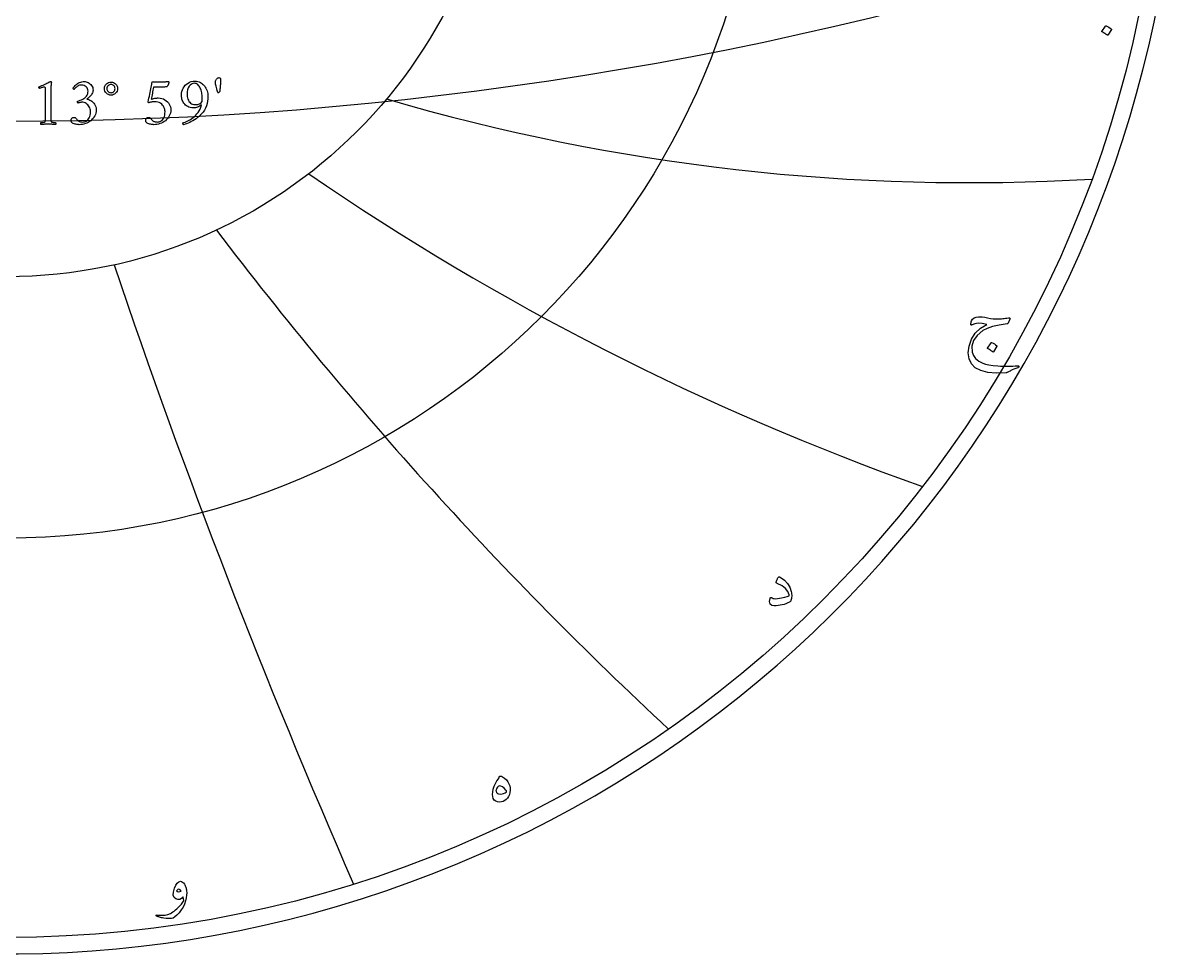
# Model space of a CAD drawing. Header units: millimetres. Extents: x -62 to 62, y -62 to 63.
# Drawn here: x 0.9 to 61.6, y -61.6 to -12.7 of the extents above; entities that cross this region are included whole.
import ezdxf

# ---------------------------------------------------------------- set-up
doc = ezdxf.new("R2010")
doc.units = ezdxf.units.MM
for name, color, linetype in [('CUT_OUTER', 1, 'Continuous'), ('ENGRAVE', 7, 'Continuous'), ('ENGRAVE_FINE', 8, 'Continuous'), ('TEXT', 5, 'Continuous')]:
    doc.layers.add(name, color=color, linetype=linetype)

msp = doc.modelspace()

# ---------------------------------------------------------------- linework, layer by layer
at = {"layer": 'CUT_OUTER'}
msp.add_arc((-0.0002, -0.0002), 61.6124, 137.460696, 87.802279, dxfattribs=at)
at = {"layer": 'ENGRAVE'}
for radius in [60.75, 39.7663, 26.0306]:
    msp.add_circle((0, 0), radius, dxfattribs=at)
for centre, radius, start, end in [((50.5875, 87.6201), 108.7094, 253.644691, 273.404193), ((95.1818, 95.1818), 140.3585, 235.597546, 250.417172), ((174.5893, 100.7992), 205.483, 217.250611, 227.130362), ((389.0963, 104.258), 404.7802, 198.683691, 203.623566)]:
    msp.add_arc(centre, radius, start, end, dxfattribs=at)
at = {"layer": 'ENGRAVE_FINE'}
msp.add_arc((0, 174.5958), 192.4536, 251.77375, 288.22625, dxfattribs=at)
at = {"layer": 'TEXT'}
for points in [[(57.757, -12.8613), (57.7617, -12.8565), (57.7684, -12.8536), (57.7771, -12.8527), (57.7876, -12.8536), (57.8621, -12.8838), (57.9323, -12.9207), (57.9981, -12.9643), (58.0597, -13.0146), (58.0657, -13.0222), (58.0683, -13.0299), (58.0676, -13.0376), (58.0635, -13.0452), (57.8834, -13.3365), (57.8767, -13.3434), (57.8681, -13.3451), (57.8575, -13.3415), (57.8451, -13.3326), (57.8343, -13.325), (57.8173, -13.3135), (57.7941, -13.2982), (57.7646, -13.279), (57.7284, -13.256), (57.6851, -13.2292), (57.6346, -13.1985), (57.5768, -13.164), (57.5692, -13.1583), (57.5653, -13.1525), (57.5653, -13.1468), (57.5692, -13.141)], [(2.0515, -17.619), (2.0515, -16.1999), (2.0504, -16.1651), (2.0474, -16.1361), (2.0424, -16.113), (2.0353, -16.0957), (2.0257, -16.0831), (2.0133, -16.0742), (1.9979, -16.0688), (1.9796, -16.067), (1.9571, -16.0687), (1.9293, -16.0737), (1.8961, -16.0821), (1.8574, -16.0939), (1.8186, -16.1068), (1.7847, -16.1186), (1.7557, -16.1293), (1.7317, -16.1388), (1.7176, -16.1256), (1.7075, -16.111), (1.7014, -16.095), (1.6994, -16.0778), (1.6994, -16.0775), (1.6994, -16.0769), (1.6994, -16.0757), (1.6994, -16.0742), (1.6998, -16.0677), (1.7012, -16.0625), (1.7034, -16.0587), (1.7066, -16.0562), (1.7781, -16.0238), (1.8489, -15.9911), (1.9191, -15.9582), (1.9886, -15.9251), (2.0548, -15.8933), (2.1152, -15.8644), (2.1698, -15.8385), (2.2185, -15.8155), (2.2588, -15.7966), (2.2881, -15.7832), (2.3064, -15.7751), (2.3137, -15.7724), (2.3209, -15.7724), (2.3292, -15.7737), (2.3362, -15.7778), (2.3418, -15.7845), (2.3461, -15.7939), (2.3494, -15.8043), (2.3523, -15.8137), (2.3548, -15.8222), (2.3568, -15.8299), (2.3559, -15.8354), (2.3532, -15.8519), (2.3488, -15.8794), (2.3425, -15.9179), (2.3362, -15.9665), (2.3317, -16.0243), (2.329, -16.0913), (2.3281, -16.1676), (2.3281, -17.619), (2.3282, -17.6579), (2.3285, -17.6954), (2.3291, -17.7315), (2.3299, -17.7663), (2.3316, -17.7989), (2.3348, -17.8283), (2.3397, -17.8546), (2.3461, -17.8777), (2.3521, -17.8865), (2.3631, -17.8948), (2.3791, -17.9026), (2.4, -17.9101), (2.4236, -17.9167), (2.448, -17.9222), (2.473, -17.9266), (2.4988, -17.9298), (2.5229, -17.9322), (2.5432, -17.9339), (2.5597, -17.9349), (2.5724, -17.9352), (2.5772, -17.9437), (2.5809, -17.955), (2.5835, -17.9689), (2.585, -17.9855), (2.5849, -18.0021), (2.5827, -18.016), (2.5786, -18.0273), (2.5724, -18.0358), (2.5196, -18.0323), (2.4691, -18.0291), (2.4208, -18.026), (2.3748, -18.0232), (2.329, -18.0209), (2.2814, -18.0192), (2.232, -18.0182), (2.1808, -18.0178), (2.1316, -18.0182), (2.0847, -18.0192), (2.04, -18.0209), (1.9976, -18.0232), (1.9547, -18.026), (1.9086, -18.0291), (1.8595, -18.0323), (1.8071, -18.0358), (1.801, -18.0273), (1.7968, -18.016), (1.7947, -18.0021), (1.7946, -17.9855), (1.796, -17.9689), (1.7986, -17.955), (1.8023, -17.9437), (1.8071, -17.9352), (1.8198, -17.9349), (1.8363, -17.9339), (1.8567, -17.9322), (1.8808, -17.9298), (1.9065, -17.9266), (1.9315, -17.9222), (1.9559, -17.9167), (1.9796, -17.9101), (2.0003, -17.9026), (2.0155, -17.8948), (2.0254, -17.8865), (2.0299, -17.8777), (2.0364, -17.8546), (2.0416, -17.8283), (2.0454, -17.7989), (2.0479, -17.7663), (2.0494, -17.7315), (2.0506, -17.6954), (2.0512, -17.6579), (2.0515, -17.619)], [(4.0849, -15.7724), (4.131, -15.7756), (4.1793, -15.7854), (4.2298, -15.8017), (4.2825, -15.8245), (4.3345, -15.8535), (4.3827, -15.8887), (4.427, -15.9299), (4.4676, -15.9772), (4.5014, -16.0302), (4.5255, -16.0885), (4.54, -16.1523), (4.5448, -16.2215), (4.5413, -16.276), (4.5309, -16.3283), (4.5135, -16.3784), (4.4891, -16.4263), (4.4599, -16.4714), (4.4281, -16.5134), (4.3935, -16.5522), (4.3562, -16.5879), (4.3186, -16.6203), (4.283, -16.649), (4.2494, -16.6742), (4.2179, -16.6957), (4.2691, -16.7063), (4.3221, -16.7236), (4.3769, -16.7476), (4.4334, -16.7783), (4.4888, -16.8157), (4.5399, -16.8596), (4.5867, -16.91), (4.6292, -16.967), (4.6646, -17.0304), (4.6899, -17.1003), (4.705, -17.1768), (4.7101, -17.2598), (4.7053, -17.3475), (4.6908, -17.4309), (4.6666, -17.51), (4.6328, -17.5849), (4.5911, -17.655), (4.543, -17.7196), (4.4887, -17.7789), (4.4281, -17.8328), (4.3624, -17.881), (4.2929, -17.9231), (4.2196, -17.9591), (4.1424, -17.9891), (4.0629, -18.0127), (3.9826, -18.0295), (3.9013, -18.0396), (3.8191, -18.043), (3.7828, -18.0418), (3.7423, -18.038), (3.6975, -18.0319), (3.6484, -18.0232), (3.5985, -18.0119), (3.551, -17.9976), (3.506, -17.9804), (3.4634, -17.9604), (3.4553, -17.9532), (3.4454, -17.9424), (3.4338, -17.928), (3.4203, -17.9101), (3.4077, -17.8901), (3.3987, -17.8696), (3.3933, -17.8488), (3.3915, -17.8274), (3.3944, -17.7915), (3.4028, -17.7592), (3.4168, -17.7304), (3.4365, -17.7053), (3.4597, -17.6848), (3.4845, -17.6702), (3.5109, -17.6615), (3.5389, -17.6586), (3.5729, -17.662), (3.6031, -17.6725), (3.6295, -17.6899), (3.652, -17.7142), (3.6728, -17.7413), (3.6938, -17.7668), (3.715, -17.7907), (3.7365, -17.813), (3.7628, -17.8363), (3.7917, -17.8557), (3.823, -17.8713), (3.8568, -17.8831), (3.8917, -17.8918), (3.9264, -17.8979), (3.9609, -17.9016), (3.9951, -17.9029), (4.0419, -17.8996), (4.089, -17.8898), (4.1363, -17.8736), (4.1837, -17.8508), (4.2294, -17.8205), (4.2713, -17.7816), (4.3094, -17.7342), (4.3436, -17.6783), (4.3719, -17.6131), (4.3921, -17.5378), (4.4043, -17.4523), (4.4083, -17.3568), (4.4043, -17.287), (4.3921, -17.2216), (4.3719, -17.1604), (4.3436, -17.1035), (4.3089, -17.0515), (4.2695, -17.0051), (4.2254, -16.9644), (4.1766, -16.9292), (4.1246, -16.9009), (4.071, -16.8807), (4.0159, -16.8686), (3.9592, -16.8646), (3.9303, -16.8657), (3.9013, -16.8691), (3.872, -16.8747), (3.8424, -16.8825), (3.8145, -16.8908), (3.7899, -16.8978), (3.7687, -16.9034), (3.7508, -16.9077), (3.7414, -16.8926), (3.7347, -16.8762), (3.7306, -16.8585), (3.7293, -16.8394), (3.7297, -16.8277), (3.7311, -16.8179), (3.7333, -16.8098), (3.7365, -16.8035), (3.8056, -16.7853), (3.873, -16.7631), (3.9385, -16.7368), (4.0023, -16.7065), (4.0622, -16.6718), (4.1159, -16.6324), (4.1637, -16.5883), (4.2053, -16.5394), (4.2391, -16.4852), (4.2632, -16.4249), (4.2777, -16.3586), (4.2825, -16.2861), (4.2765, -16.219), (4.2583, -16.1577), (4.228, -16.1022), (4.1855, -16.0526), (4.1337, -16.0117), (4.0751, -15.9825), (4.0097, -15.965), (3.9376, -15.9592), (3.8838, -15.9625), (3.8335, -15.9722), (3.7868, -15.9885), (3.7436, -16.0113), (3.7045, -16.0376), (3.6695, -16.0643), (3.6389, -16.0915), (3.6125, -16.1191), (3.5902, -16.1443), (3.5716, -16.1644), (3.5569, -16.1794), (3.546, -16.1891), (3.5389, -16.1876), (3.5317, -16.1828), (3.5245, -16.175), (3.5173, -16.164), (3.511, -16.1514), (3.5065, -16.1388), (3.5038, -16.1263), (3.5029, -16.1137), (3.5318, -16.0727), (3.5644, -16.0324), (3.6009, -15.9928), (3.6412, -15.9538), (3.6851, -15.9168), (3.7324, -15.8828), (3.783, -15.8521), (3.837, -15.8245), (3.8943, -15.8017), (3.9547, -15.7854), (4.0183, -15.7756), (4.0849, -15.7724)], [(7.9723, -16.6382), (8.0726, -16.6441), (8.165, -16.6616), (8.2495, -16.6908), (8.3262, -16.7316), (8.3948, -16.7814), (8.4551, -16.8372), (8.5071, -16.899), (8.5507, -16.967), (8.5853, -17.0385), (8.61, -17.1111), (8.6248, -17.1849), (8.6298, -17.2598), (8.6249, -17.3475), (8.6105, -17.4309), (8.5863, -17.51), (8.5525, -17.5849), (8.5108, -17.655), (8.4627, -17.7196), (8.4084, -17.7789), (8.3477, -17.8328), (8.2821, -17.881), (8.2126, -17.9231), (8.1392, -17.9591), (8.0621, -17.9891), (7.9826, -18.0127), (7.9022, -18.0295), (7.821, -18.0396), (7.7388, -18.043), (7.7025, -18.0418), (7.662, -18.038), (7.6172, -18.0319), (7.5681, -18.0232), (7.5181, -18.0119), (7.4707, -17.9976), (7.4256, -17.9804), (7.3831, -17.9604), (7.375, -17.9532), (7.3651, -17.9424), (7.3534, -17.928), (7.34, -17.9101), (7.3274, -17.8901), (7.3184, -17.8696), (7.313, -17.8488), (7.3112, -17.8274), (7.314, -17.7915), (7.3225, -17.7592), (7.3365, -17.7304), (7.3561, -17.7053), (7.3794, -17.6848), (7.4042, -17.6702), (7.4306, -17.6615), (7.4585, -17.6586), (7.4926, -17.662), (7.5228, -17.6725), (7.5491, -17.6899), (7.5717, -17.7142), (7.5925, -17.7413), (7.6135, -17.7668), (7.6347, -17.7907), (7.6561, -17.813), (7.6825, -17.8363), (7.7114, -17.8557), (7.7427, -17.8713), (7.7765, -17.8831), (7.8114, -17.8918), (7.8461, -17.8979), (7.8806, -17.9016), (7.9148, -17.9029), (7.9616, -17.8996), (8.0087, -17.8898), (8.0559, -17.8736), (8.1034, -17.8508), (8.1491, -17.8205), (8.191, -17.7816), (8.2291, -17.7342), (8.2633, -17.6783), (8.2916, -17.6131), (8.3118, -17.5378), (8.3239, -17.4523), (8.328, -17.3568), (8.3245, -17.3005), (8.3141, -17.2432), (8.2967, -17.1847), (8.2723, -17.125), (8.2403, -17.0671), (8.2, -17.0137), (8.1514, -16.9647), (8.0944, -16.9203), (8.0282, -16.8833), (7.9516, -16.8569), (7.8647, -16.8411), (7.7675, -16.8358), (7.7363, -16.8368), (7.7001, -16.8399), (7.6591, -16.8449), (7.613, -16.852), (7.5679, -16.8604), (7.5295, -16.8695), (7.4978, -16.8793), (7.4729, -16.8897), (7.4676, -16.8887), (7.4626, -16.8857), (7.4577, -16.8806), (7.4531, -16.8735), (7.4492, -16.8654), (7.4464, -16.8569), (7.4447, -16.8483), (7.4442, -16.8394), (7.4639, -16.7406), (7.4837, -16.6418), (7.5034, -16.543), (7.5232, -16.4442), (7.5426, -16.3471), (7.5614, -16.2534), (7.5795, -16.163), (7.5969, -16.076), (7.6129, -15.9946), (7.6269, -15.921), (7.639, -15.8553), (7.6489, -15.7975), (8.1663, -15.7975), (8.2025, -15.7971), (8.2391, -15.7957), (8.2761, -15.7935), (8.3136, -15.7903), (8.3498, -15.7866), (8.3828, -15.7827), (8.4126, -15.7785), (8.4394, -15.7742), (8.4614, -15.7702), (8.4771, -15.7674), (8.4865, -15.7657), (8.4896, -15.7652), (8.4983, -15.7704), (8.5063, -15.7751), (8.5136, -15.7793), (8.5202, -15.7832), (8.5257, -15.7872), (8.5296, -15.7921), (8.532, -15.798), (8.5328, -15.8047), (8.532, -15.8122), (8.5296, -15.824), (8.5257, -15.8401), (8.5202, -15.8604), (8.5132, -15.8834), (8.5049, -15.9075), (8.4953, -15.9328), (8.4843, -15.9592), (8.472, -15.9852), (8.4587, -16.0095), (8.4442, -16.0319), (8.4286, -16.0526), (8.3908, -16.0562), (8.3495, -16.0598), (8.3046, -16.0634), (8.2561, -16.067), (8.2036, -16.0701), (8.1465, -16.0724), (8.085, -16.0737), (8.019, -16.0742), (7.7244, -16.0742), (7.7083, -16.1535), (7.6925, -16.2336), (7.6769, -16.3143), (7.6615, -16.3957), (7.6461, -16.4764), (7.6305, -16.5551), (7.6147, -16.6318), (7.5986, -16.7065), (7.6374, -16.6927), (7.6817, -16.68), (7.7317, -16.6684), (7.7873, -16.658), (7.8426, -16.6493), (7.8919, -16.6432), (7.9351, -16.6395), (7.9723, -16.6382)], [(9.2657, -17.946), (9.3233, -17.9262), (9.3847, -17.9029), (9.4499, -17.8759), (9.519, -17.8454), (9.59, -17.8104), (9.6613, -17.7699), (9.7329, -17.7241), (9.8046, -17.6729), (9.8748, -17.6156), (9.9416, -17.5512), (10.005, -17.4799), (10.0651, -17.4017), (10.1197, -17.3156), (10.167, -17.2207), (10.2069, -17.1171), (10.2393, -17.0047), (10.1927, -17.0403), (10.1428, -17.0716), (10.0894, -17.0987), (10.0327, -17.1214), (9.976, -17.1395), (9.9227, -17.1524), (9.8727, -17.1602), (9.8261, -17.1628), (9.7382, -17.1585), (9.6577, -17.1457), (9.5846, -17.1244), (9.519, -17.0945), (9.4601, -17.058), (9.4076, -17.0168), (9.3613, -16.9709), (9.3214, -16.9203), (9.2872, -16.8666), (9.2585, -16.8116), (9.2351, -16.7552), (9.2172, -16.6975), (9.2038, -16.6406), (9.1943, -16.5866), (9.1885, -16.5355), (9.1866, -16.4873), (9.1926, -16.3905), (9.2104, -16.2978), (9.2402, -16.2091), (9.2818, -16.1245), (9.3336, -16.0458), (9.3937, -15.9749), (9.462, -15.9119), (9.5387, -15.8568), (9.6218, -15.812), (9.7094, -15.78), (9.8014, -15.7608), (9.898, -15.7544), (9.9751, -15.7588), (10.0485, -15.7719), (10.1179, -15.7938), (10.1836, -15.8245), (10.245, -15.8623), (10.3017, -15.9058), (10.3537, -15.9548), (10.401, -16.0095), (10.4432, -16.0687), (10.48, -16.1312), (10.5115, -16.1971), (10.5375, -16.2664), (10.5579, -16.3372), (10.5725, -16.4078), (10.5813, -16.4782), (10.5842, -16.5484), (10.5789, -16.6813), (10.5631, -16.8107), (10.5367, -16.9364), (10.4998, -17.0586), (10.4523, -17.1751), (10.3943, -17.284), (10.3257, -17.3853), (10.2465, -17.4789), (10.1827, -17.5458), (10.1136, -17.6101), (10.039, -17.6716), (9.9591, -17.7304), (9.8761, -17.7858), (9.7925, -17.8369), (9.7082, -17.8837), (9.6232, -17.9262), (9.5393, -17.9641), (9.4583, -17.9967), (9.3803, -18.0242), (9.3052, -18.0466), (9.2937, -18.0439), (9.2845, -18.0358), (9.2776, -18.0223), (9.2729, -18.0035), (9.2697, -17.9837), (9.2675, -17.9675), (9.2661, -17.955), (9.2657, -17.946)], [(11.1591, -15.5712), (11.1849, -15.5741), (11.2085, -15.5829), (11.2298, -15.5975), (11.2489, -15.6179), (11.2487, -15.6389), (11.248, -15.6659), (11.2469, -15.6991), (11.2453, -15.7382), (11.2433, -15.7817), (11.2408, -15.8276), (11.2379, -15.876), (11.2345, -15.9269), (11.2308, -15.9787), (11.2269, -16.0302), (11.2227, -16.0811), (11.2183, -16.1316), (11.214, -16.1799), (11.2098, -16.2242), (11.2059, -16.2644), (11.2022, -16.3005), (11.1909, -16.3194), (11.1752, -16.3364), (11.155, -16.3517), (11.1303, -16.3652), (11.1202, -16.3638), (11.1115, -16.3598), (11.104, -16.353), (11.098, -16.3436), (11.0708, -16.2521), (11.0468, -16.168), (11.0259, -16.0913), (11.0082, -16.0221), (10.994, -15.9602), (10.9839, -15.9058), (10.9778, -15.8587), (10.9758, -15.8191), (10.9773, -15.7935), (10.9817, -15.767), (10.989, -15.7396), (10.9992, -15.7113), (11.012, -15.6836), (11.027, -15.6579), (11.0443, -15.6342), (11.0638, -15.6125), (11.0853, -15.5944), (11.1083, -15.5815), (11.1329, -15.5738), (11.1591, -15.5712)], [(5.1412, -16.146), (5.1476, -16.0769), (5.1668, -16.0131), (5.1988, -15.9547), (5.2436, -15.9017), (5.2974, -15.8577), (5.3563, -15.8263), (5.4204, -15.8074), (5.4897, -15.8011), (5.5588, -15.8074), (5.6222, -15.8263), (5.68, -15.8577), (5.7322, -15.9017), (5.7754, -15.9547), (5.8063, -16.0131), (5.8248, -16.0769), (5.831, -16.146), (5.8248, -16.2152), (5.8063, -16.2789), (5.7754, -16.3373), (5.7322, -16.3903), (5.68, -16.4343), (5.6222, -16.4658), (5.5588, -16.4846), (5.4897, -16.4909), (5.4204, -16.4846), (5.3563, -16.4658), (5.2974, -16.4343), (5.2436, -16.3903), (5.1988, -16.3373), (5.1668, -16.2789), (5.1476, -16.2152), (5.1412, -16.146)], [(5.2706, -16.146), (5.2746, -16.1892), (5.2867, -16.2291), (5.3069, -16.2656), (5.3352, -16.2987), (5.3691, -16.3262), (5.4062, -16.3459), (5.4464, -16.3577), (5.4897, -16.3616), (5.5328, -16.3577), (5.5723, -16.3459), (5.6083, -16.3262), (5.6406, -16.2987), (5.6673, -16.2656), (5.6864, -16.2291), (5.6979, -16.1892), (5.7017, -16.146), (5.6979, -16.1028), (5.6864, -16.0629), (5.6673, -16.0264), (5.6406, -15.9933), (5.6083, -15.9658), (5.5723, -15.9462), (5.5328, -15.9344), (5.4897, -15.9305), (5.4464, -15.9344), (5.4062, -15.9462), (5.3691, -15.9658), (5.3352, -15.9933), (5.3069, -16.0264), (5.2867, -16.0629), (5.2746, -16.1028), (5.2706, -16.146)], [(10.2681, -16.8502), (10.2714, -16.8212), (10.2743, -16.7918), (10.2768, -16.7619), (10.2788, -16.7316), (10.2804, -16.7011), (10.2815, -16.6706), (10.2822, -16.64), (10.2824, -16.6095), (10.2809, -16.5495), (10.2761, -16.4882), (10.2683, -16.4256), (10.2573, -16.3616), (10.2431, -16.298), (10.2258, -16.2367), (10.2054, -16.1777), (10.1818, -16.1209), (10.1549, -16.0678), (10.1243, -16.0198), (10.0902, -15.977), (10.0525, -15.9394), (10.0114, -15.9088), (9.9672, -15.8869), (9.9198, -15.8738), (9.8693, -15.8694), (9.7901, -15.8793), (9.7179, -15.9089), (9.6527, -15.9583), (9.5944, -16.0275), (9.5465, -16.1114), (9.5122, -16.2053), (9.4917, -16.309), (9.4848, -16.4227), (9.4875, -16.4953), (9.4956, -16.5659), (9.5091, -16.6345), (9.528, -16.7011), (9.5529, -16.7634), (9.5845, -16.8192), (9.6229, -16.8685), (9.6681, -16.9113), (9.7204, -16.9459), (9.7803, -16.9706), (9.8479, -16.9854), (9.9232, -16.9903), (9.9619, -16.9889), (10.0026, -16.9845), (10.0454, -16.9772), (10.0902, -16.967), (10.1357, -16.9509), (10.1805, -16.9261), (10.2246, -16.8925), (10.2681, -16.8502)], [(52.7298, -28.2626), (52.6378, -28.4696), (52.6295, -28.4832), (52.6196, -28.4935), (52.6084, -28.5005), (52.5957, -28.5041), (52.1706, -28.5711), (51.8149, -28.6535), (51.5286, -28.7512), (51.3119, -28.8643), (51.0079, -29.1122), (50.8127, -29.3845), (50.7263, -29.6813), (50.7485, -30.0025), (50.8161, -30.1764), (50.9306, -30.3301), (51.092, -30.4638), (51.3004, -30.5773), (51.4467, -30.6281), (51.629, -30.6693), (51.8472, -30.7009), (52.1013, -30.7229), (52.2364, -30.7294), (52.3696, -30.7335), (52.5008, -30.7351), (52.6302, -30.7344), (52.7571, -30.7316), (52.8812, -30.7268), (53.0024, -30.7201), (53.1207, -30.7114), (53.1485, -30.7095), (53.1705, -30.7114), (53.1868, -30.7172), (53.1974, -30.7268), (53.2031, -30.7385), (53.205, -30.7507), (53.2031, -30.7634), (53.1974, -30.7766), (53.1932, -30.7837), (53.1883, -30.7895), (53.1826, -30.7942), (53.1763, -30.7977), (53.1695, -30.8007), (53.1624, -30.8039), (53.1551, -30.8074), (53.1475, -30.8111), (53.0371, -30.8463), (52.9396, -30.8829), (52.8551, -30.921), (52.7835, -30.9605), (52.7376, -30.989), (52.6958, -31.0132), (52.6581, -31.0331), (52.6244, -31.0487), (52.5953, -31.0607), (52.5713, -31.0698), (52.5522, -31.076), (52.5382, -31.0793), (52.0141, -31.0987), (51.5686, -31.0611), (51.2017, -30.9665), (50.9133, -30.8149), (50.705, -30.607), (50.5818, -30.3474), (50.544, -30.036), (50.5914, -29.6729), (50.7169, -29.3072), (50.9133, -28.9955), (51.1806, -28.7381), (51.5188, -28.5347), (51.2793, -28.489), (51.0705, -28.4782), (50.8923, -28.5024), (50.7447, -28.5615), (50.7318, -28.5663), (50.7198, -28.5692), (50.7088, -28.5702), (50.6987, -28.5692), (50.6903, -28.5661), (50.6844, -28.5606), (50.6808, -28.5527), (50.6796, -28.5424), (50.6848, -28.4947), (50.693, -28.4475), (50.704, -28.4008), (50.7179, -28.3546), (50.7667, -28.2648), (50.8444, -28.1984), (50.9507, -28.1556), (51.0858, -28.1362), (51.1713, -28.1369), (51.2784, -28.1467), (51.407, -28.1656), (51.5572, -28.1936), (51.7121, -28.2217), (51.8551, -28.2406), (51.9861, -28.2504), (52.1052, -28.2511), (52.1624, -28.2486), (52.223, -28.2449), (52.287, -28.24), (52.3543, -28.2339), (52.4249, -28.2263), (52.4989, -28.2171), (52.5763, -28.2062), (52.657, -28.1936), (52.7032, -28.1922), (52.7308, -28.2032), (52.7396, -28.2267), (52.7298, -28.2626)], [(51.7411, -29.5043), (51.7459, -29.4995), (51.7526, -29.4966), (51.7612, -29.4957), (51.7718, -29.4966), (51.8462, -29.5268), (51.9164, -29.5637), (51.9823, -29.6073), (52.0438, -29.6576), (52.0498, -29.6652), (52.0525, -29.6729), (52.0518, -29.6806), (52.0477, -29.6882), (51.8676, -29.9795), (51.8609, -29.9864), (51.8522, -29.9881), (51.8417, -29.9845), (51.8292, -29.9756), (51.8185, -29.968), (51.8015, -29.9565), (51.7782, -29.9412), (51.7488, -29.922), (51.7126, -29.899), (51.6692, -29.8722), (51.6187, -29.8415), (51.561, -29.807), (51.5533, -29.8013), (51.5495, -29.7955), (51.5495, -29.7898), (51.5533, -29.784)], [(40.4505, -42.0658), (40.4657, -42.0202), (40.4806, -41.9791), (40.4954, -41.9426), (40.5099, -41.9106), (40.5239, -41.8829), (40.5372, -41.8593), (40.5497, -41.8398), (40.5616, -41.8244), (40.58, -41.8095), (40.6009, -41.8033), (40.6241, -41.8057), (40.6497, -41.8167), (40.8766, -41.9688), (41.0512, -42.1453), (41.1736, -42.3463), (41.2437, -42.5716), (41.2536, -42.6361), (41.26, -42.6991), (41.2631, -42.7606), (41.2629, -42.8207), (41.2591, -42.8789), (41.2514, -42.9348), (41.2399, -42.9882), (41.2246, -43.0392), (41.2109, -43.0665), (41.193, -43.0909), (41.1707, -43.1125), (41.1441, -43.1312), (41.0526, -43.1759), (40.9582, -43.2145), (40.861, -43.2468), (40.7609, -43.273), (40.6584, -43.2933), (40.5539, -43.3084), (40.4476, -43.3182), (40.3393, -43.3228), (40.211, -43.3012), (40.1324, -43.2289), (40.1036, -43.1058), (40.1247, -42.9319), (40.1319, -42.913), (40.142, -42.8983), (40.1549, -42.888), (40.1707, -42.8821), (40.1844, -42.8837), (40.1985, -42.8888), (40.2131, -42.8972), (40.2282, -42.9089), (40.2749, -42.934), (40.3384, -42.9482), (40.4186, -42.9513), (40.5156, -42.9434), (40.7262, -42.9127), (40.8979, -42.8782), (41.0308, -42.8399), (41.1249, -42.7978), (41.1297, -42.792), (41.1326, -42.7824), (41.1336, -42.769), (41.1326, -42.7518), (41.0677, -42.5707), (40.942, -42.4107), (40.7554, -42.2718), (40.508, -42.1539), (40.4756, -42.1369), (40.4553, -42.1166), (40.4469, -42.0929), (40.4505, -42.0658)], [(25.8993, -52.2928), (25.9321, -52.2778), (25.9693, -52.2746), (26.0107, -52.2835), (26.0565, -52.3043), (26.1702, -52.3805), (26.2663, -52.4672), (26.3446, -52.5645), (26.4052, -52.6722), (26.4471, -52.7846), (26.4694, -52.8993), (26.472, -53.0164), (26.455, -53.1359), (26.4241, -53.2449), (26.3812, -53.3419), (26.3264, -53.427), (26.2596, -53.5), (26.1841, -53.5587), (26.1034, -53.6006), (26.0174, -53.6258), (25.9262, -53.6341), (25.8069, -53.6255), (25.7096, -53.592), (25.6344, -53.5335), (25.5813, -53.4502), (25.5494, -53.3489), (25.5381, -53.2327), (25.5475, -53.1017), (25.5774, -52.9558), (25.626, -52.8044), (25.6914, -52.6607), (25.7736, -52.5247), (25.8725, -52.3963), (25.8759, -52.3903), (25.8783, -52.38), (25.8797, -52.3654), (25.8802, -52.3465), (25.8814, -52.3259), (25.885, -52.3101), (25.8909, -52.2991), (25.8993, -52.2928)], [(26.2634, -53.1168), (26.2794, -53.0967), (26.2816, -53.0708), (26.2699, -53.0392), (26.2442, -53.0018), (26.1554, -52.905), (26.0689, -52.837), (25.9848, -52.7977), (25.9032, -52.7872), (25.8644, -52.7942), (25.8284, -52.815), (25.7954, -52.8497), (25.7652, -52.8983), (25.741, -52.9508), (25.7259, -52.997), (25.7199, -53.037), (25.723, -53.0708), (25.7499, -53.1328), (25.7959, -53.1771), (25.861, -53.2037), (25.9453, -53.2126), (26.0385, -53.2066), (26.1226, -53.1886), (26.1975, -53.1587), (26.2634, -53.1168)], [(8.8231, -58.1675), (8.8931, -58.0051), (8.9688, -57.8897), (9.0502, -57.8212), (9.1374, -57.7996), (9.192, -57.8092), (9.2447, -57.838), (9.2955, -57.8859), (9.3443, -57.9529), (9.3678, -57.9917), (9.3884, -58.0315), (9.4061, -58.0722), (9.421, -58.1139), (9.4337, -58.1568), (9.4449, -58.2011), (9.4547, -58.2468), (9.4631, -58.294), (9.471, -58.3991), (9.4641, -58.523), (9.4423, -58.6655), (9.4056, -58.8267), (9.3515, -58.9936), (9.2773, -59.1534), (9.1829, -59.306), (9.0684, -59.4513), (8.9484, -59.578), (8.8413, -59.6707), (8.7472, -59.7294), (8.666, -59.7541), (8.5831, -59.7584), (8.4878, -59.756), (8.38, -59.7469), (8.2598, -59.7311), (8.1988, -59.7212), (8.1424, -59.7105), (8.0906, -59.6991), (8.0433, -59.687), (8.0003, -59.6747), (7.9614, -59.6626), (7.9265, -59.6507), (7.8957, -59.6391), (7.8775, -59.6291), (7.8651, -59.618), (7.8584, -59.6061), (7.8574, -59.5931), (7.8634, -59.5802), (7.8737, -59.5721), (7.8883, -59.5687), (7.9072, -59.5701), (8.055, -59.5845), (8.1994, -59.5855), (8.3405, -59.573), (8.4782, -59.5471), (8.5207, -59.534), (8.5678, -59.5136), (8.6194, -59.4861), (8.6756, -59.4513), (8.7363, -59.4094), (8.8016, -59.3603), (8.8714, -59.304), (8.9458, -59.2406), (9.0186, -59.1749), (9.0837, -59.1122), (9.1412, -59.0523), (9.191, -58.9953), (9.2329, -58.9409), (9.2667, -58.889), (9.2923, -58.8394), (9.3098, -58.7922), (9.2998, -58.7208), (9.2887, -58.6676), (9.2768, -58.6327), (9.2638, -58.6159), (9.186, -58.7076), (9.0981, -58.7567), (9.0001, -58.7632), (8.8921, -58.727), (8.803, -58.649), (8.7618, -58.5297), (8.7685, -58.3692), (8.8231, -58.1675)], [(9.1719, -58.3093), (9.1153, -58.2408), (9.0569, -58.2154), (8.9965, -58.2332), (8.9343, -58.294), (8.985, -58.3352), (9.0416, -58.3515), (9.1038, -58.3429), (9.1719, -58.3093)]]:
    msp.add_lwpolyline(points, close=True, dxfattribs=at)

doc.saveas('drawing.dxf')
